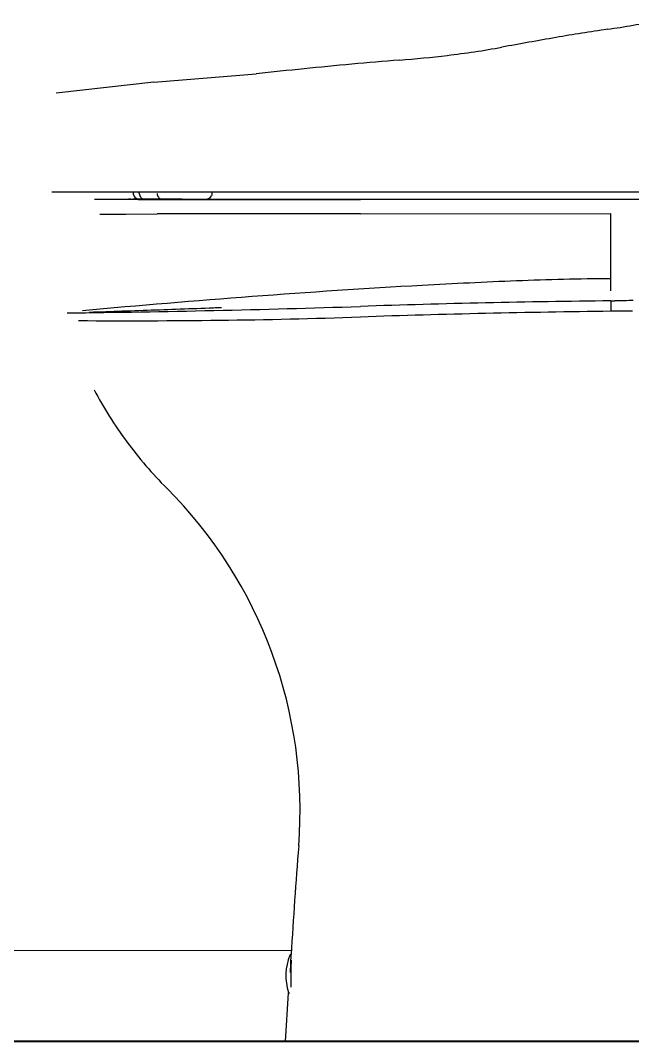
# Model space of a CAD drawing. Units: millimetres at full size, sheet at 1:50. Extents: x -31113 to 29332, y -20209 to 31249.
# Drawn here: x 17235.8 to 17504.8, y -5396.7 to -4948.2 of the extents above; entities that cross this region are included whole.
import ezdxf

# ---------------------------------------------------------------- set-up
doc = ezdxf.new("R2010")
doc.units = ezdxf.units.MM
doc.header["$LTSCALE"] = 50
for name, color, linetype, lineweight in [('B-3_仕上線(黄)', 3, 'Continuous', 40), ('B-A_文字', 7, 'Continuous', 25), ('B-F_寸法・方位', 7, 'Continuous', 25)]:
    doc.layers.add(name, color=color, linetype=linetype, lineweight=lineweight)

msp = doc.modelspace()

# ---------------------------------------------------------------- linework, layer by layer
at = {"layer": 'B-3_仕上線(黄)'}
msp.add_line((18015.23, -5396.71), (16695.23, -5396.71), dxfattribs=at)
at = {"layer": 'B-A_文字', "color": 1, "lineweight": 18}
msp.add_line((17354.85, -5356.71), (16695.23, -5356.71), dxfattribs=at)
at = {"layer": 'B-F_寸法・方位'}
for p, q in [((17294.48, -4975.32), (17339.47, -4971.64)), ((17294.48, -4975.32), (17251.51, -4980.21)), ((17512.35, -5023.7), (17249.55, -5023.7)), ((17269.11, -5026.71), (17282.79, -5026.71)), ((17283.23, -5026.71), (17385.22, -5026.71)), ((17284.67, -5026.71), (17285.17, -5026.71)), ((17285.31, -5023.71), (17285.31, -5024.18)), ((17288.03, -5024.18), (17288.03, -5023.71)), ((17288.2, -5026.71), (17317.25, -5026.71)), ((17302.38, -5026.82), (17317.44, -5026.82)), ((17320.13, -5024.18), (17320.13, -5023.71)), ((17358.86, -5026.83), (17385.23, -5026.83)), ((17385.23, -5026.71), (17385.23, -5026.83)), ((17385.23, -5026.71), (17834.89, -5026.71)), ((17385.23, -5033.15), (17495.23, -5033.08)), ((17495.23, -5067.02), (17495.23, -5033.08)), ((17495.23, -5071.38), (17497.03, -5071.36)), ((17495.23, -5071.38), (17495.23, -5075.96)), ((17321.41, -5074.36), (17321.62, -5074.36)), ((17321.62, -5074.36), (17321.84, -5074.35)), ((17321.84, -5074.35), (17322.06, -5074.34)), ((17322.06, -5074.34), (17322.27, -5074.33)), ((17322.27, -5074.33), (17322.49, -5074.32)), ((17322.49, -5074.32), (17322.7, -5074.32)), ((17322.7, -5074.32), (17322.92, -5074.31)), ((17322.92, -5074.31), (17323.14, -5074.3)), ((17323.14, -5074.3), (17323.35, -5074.29)), ((17323.35, -5074.29), (17323.57, -5074.28)), ((17323.93, -5074.27), (17324.24, -5074.26)), ((17354.5, -5366.35), (17354.78, -5358.47)), ((17354.62, -5358.47), (17354.74, -5358.47)), ((17354.73, -5360.91), (17354.73, -5362.61)), ((17354.82, -5372.76), (17354.82, -5361.16)), ((17352.23, -5396.71), (17353.66, -5375.28)), ((17352.23, -5396.71), (17766.73, -5396.71))]:
    msp.add_line(p, q, dxfattribs=at)
msp.add_lwpolyline([(17270.67, -5033.27), (17282.16, -5033.25), (17295.93, -5033.23)], dxfattribs=at)
for centre, radius, start, end in [((17436.37, -4552.56), 403.65, 278.1758, 281.4218), ((18009.9, -8035.76), 3126.8, 99.92084, 100.36456), ((17600.58, -5695.48), 751, 98.17583, 99.92084), ((17378.73, -4584.79), 381.41, 276.7281, 280.3646), ((17356.37, -4395.25), 572.27, 274.6169, 276.7281), ((17540.62, -6732.89), 1772.6, 95.15259, 95.83395), ((17583.98, -7213.82), 2255.49, 94.61687, 95.15259), ((18259.42, -13767.93), 8844.27, 95.83395, 95.97051), ((17301.36, 174.95), 5201.76, 269.63656, 269.82389), ((17283.24, -5033.69), 6.98, 88.7927, 90.0003), ((17283.23, -5033.71), 7, 86.3827, 88.7917), ((17283.23, -5033.72), 7.01, 81.5724, 86.3838), ((17283.24, -5033.71), 7, 79.1625, 81.5738), ((17283.24, -5033.69), 6.98, 77.9533, 79.1611), ((17274.56, -12363.5), 7336.8, 89.74782, 89.91715), ((17287.31, -5024.18), 2, 180, 210), ((17302.61, 581.91), 5608.73, 269.82389, 269.99763), ((17288.2, -5023.71), 3, 210, 270), ((17291.23, -5024.01), 3.2, 182.8946, 201.2602), ((17315.6, -5010.83), 30.89, 207.75, 208.001), ((17293.74, -5022.45), 6.14, 208.001, 209.2642), ((17292.2, -5023.31), 4.37, 209.2642, 211.035), ((17290.82, -5024.14), 2.77, 211.035, 213.8292), ((17290.58, -5024.3), 2.48, 213.8292, 226.3427), ((17290.55, -5024.34), 2.43, 226.3427, 239.1), ((17290.23, -5024.87), 1.81, 239.1, 256.1345), ((17290.61, -5023.36), 3.36, 256.1345, 265.3613), ((17299.05, -5024.01), 3.2, 182.8946, 201.2602), ((17323.42, -5010.83), 30.89, 207.75, 208.001), ((17301.56, -5022.45), 6.14, 208.001, 209.2642), ((17300.02, -5023.31), 4.37, 209.2642, 211.035), ((17298.65, -5024.14), 2.77, 211.035, 213.8292), ((17298.41, -5024.3), 2.48, 213.8292, 226.3427), ((17298.37, -5024.34), 2.43, 226.3427, 239.1), ((17298.06, -5024.87), 1.81, 239.1, 256.1345), ((17298.43, -5023.36), 3.36, 256.1345, 265.3613), ((17330.71, 393.31), 5420.14, 269.74782, 269.97703), ((17317.25, -5023.71), 3, 270, 330), ((17312.16, -132430.17), 127403.35, 89.98831, 89.99763), ((17318.13, -5024.18), 2, 330, 0), ((17370.17, 98796.17), 103823.01, 269.97703, 269.99266), ((17249.65, -438953.41), 433926.6, 89.98558, 89.98831), ((17367.6, 78705.31), 83732.15, 269.99266, 270.01205), ((17474.85, -143990.06), 138956.94, 90.05536, 90.07378), ((17458.02, -126565.73), 121532.61, 90.03431, 90.05536), ((17565.78, -7824.83), 2764.47, 92.32153, 93.18064), ((17503.55, -6289.74), 1228.12, 90.38784, 92.32153), ((17619.51, -8791.69), 3732.82, 93.18064, 94.33021), ((17732.65, -10285.89), 5231.29, 94.33021, 95.15051), ((17544.8, -9820.64), 4749.5, 91.26165, 91.92531), ((17552.02, -10148.54), 5077.48, 90.64085, 91.26165), ((17553.17, -10251.63), 5180.57, 90.53115, 90.62089), ((17178.96, 1456.54), 6533.68, 270.67917, 271.24418), ((16995.08, 3404.3), 8484.94, 271.82999, 272.02662), ((16986.21, 3654.94), 8735.74, 272.02661, 272.21759), ((17203.15, 342.9), 5419.78, 271.24418, 271.92531), ((17550.3, -9932), 4856.33, 91.29881, 91.94788), ((17555.77, -10173.21), 5097.6, 90.68045, 91.29881), ((17557.41, -10310.93), 5235.34, 90.57544, 90.68045), ((17281.12, -1377.76), 3702.36, 269.69462, 270.65305), ((17292.09, -2339.63), 2740.42, 270.65305, 271.94788), ((17427.35, -5026.34), 180.01, 207.8566, 216.4353), ((17427.33, -5026.35), 179.99, 216.4353, 225.0151), ((17158.71, -5295.12), 200, 355.5162, 45.0151), ((20345.78, -5545.04), 2996.85, 175.51619, 175.97391), ((20359.22, -5545.98), 3010.33, 175.97391, 176.42958), ((17377.47, -5367.77), 25, 158.9387, 197.0553), ((17354.6, -5358.97), 0.5, 87.997, 158.9387), ((17256.81, -5360.53), 97.86, 357.9878, 359.3898), ((17250.99, -5360.33), 103.69, 356.6647, 357.9878), ((17355.06, -5364.73), 0.5, 177.9837, 213.6975), ((17354.04, -5374.96), 0.5, 197.0553, 267.997)]:
    msp.add_arc(centre, radius, start, end, dxfattribs=at)

doc.saveas('drawing.dxf')
